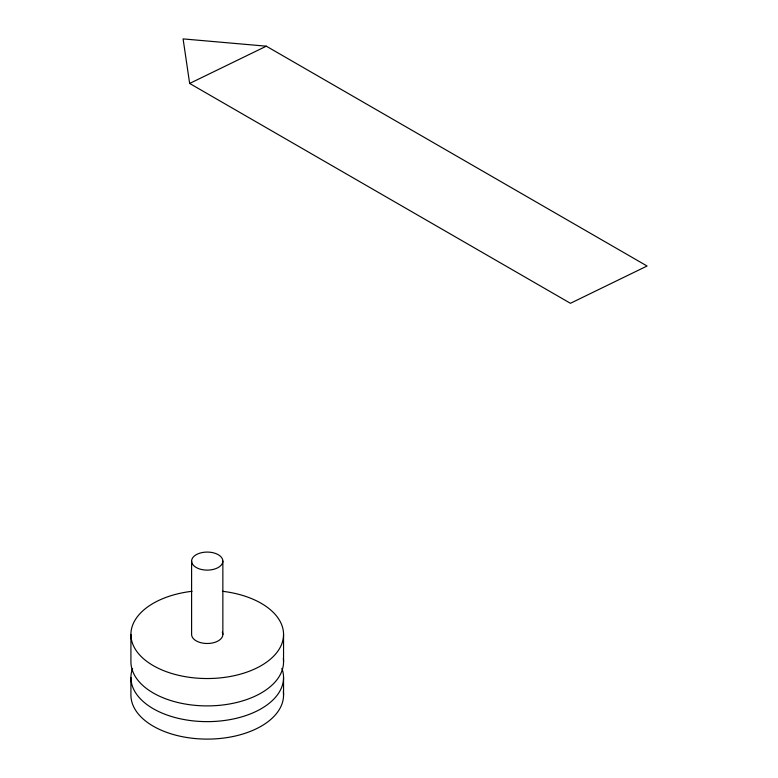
<?xml version="1.0" encoding="UTF-8"?>
<svg xmlns="http://www.w3.org/2000/svg" width="778" height="778" viewBox="0 0 778 778"><rect width="100%" height="100%" fill="white"/><g stroke="black" fill="none" stroke-linecap="round" stroke-linejoin="round"><path stroke-width="1.17" d="M189.647 83.45L266.309 46.184L647.082 266.018L570.43 303.294L189.647 83.45L183.093 38.9L266.309 46.184M283.552 634.469L283.552 661.845M283.552 677.57L283.552 695.036M222.858 561.094A15.628 9.025 0 0 1 199.421 568.913A15.628 9.025 0 0 1 199.421 553.284A15.628 9.025 0 0 1 222.858 561.094L222.858 634.469M191.602 561.094L191.602 634.469A15.628 9.025 0 0 0 209.272 643.416A15.628 9.025 0 0 0 222.323 632.135M130.918 634.469L130.918 661.845A76.322 44.064 0 0 0 210.216 705.87A76.322 44.064 0 0 0 283.318 658.402M130.918 677.57L130.918 695.036A76.322 44.064 0 0 0 210.216 739.071A76.322 44.064 0 0 0 283.318 691.593M222.43 591.29A76.322 44.064 0 0 1 270.627 659.005A76.322 44.064 0 0 1 143.833 659.005A76.322 44.064 0 0 1 192.03 591.29M281.879 668.399A76.322 44.064 0 0 1 207.23 721.634A76.322 44.064 0 0 1 132.591 668.399"/></g></svg>
